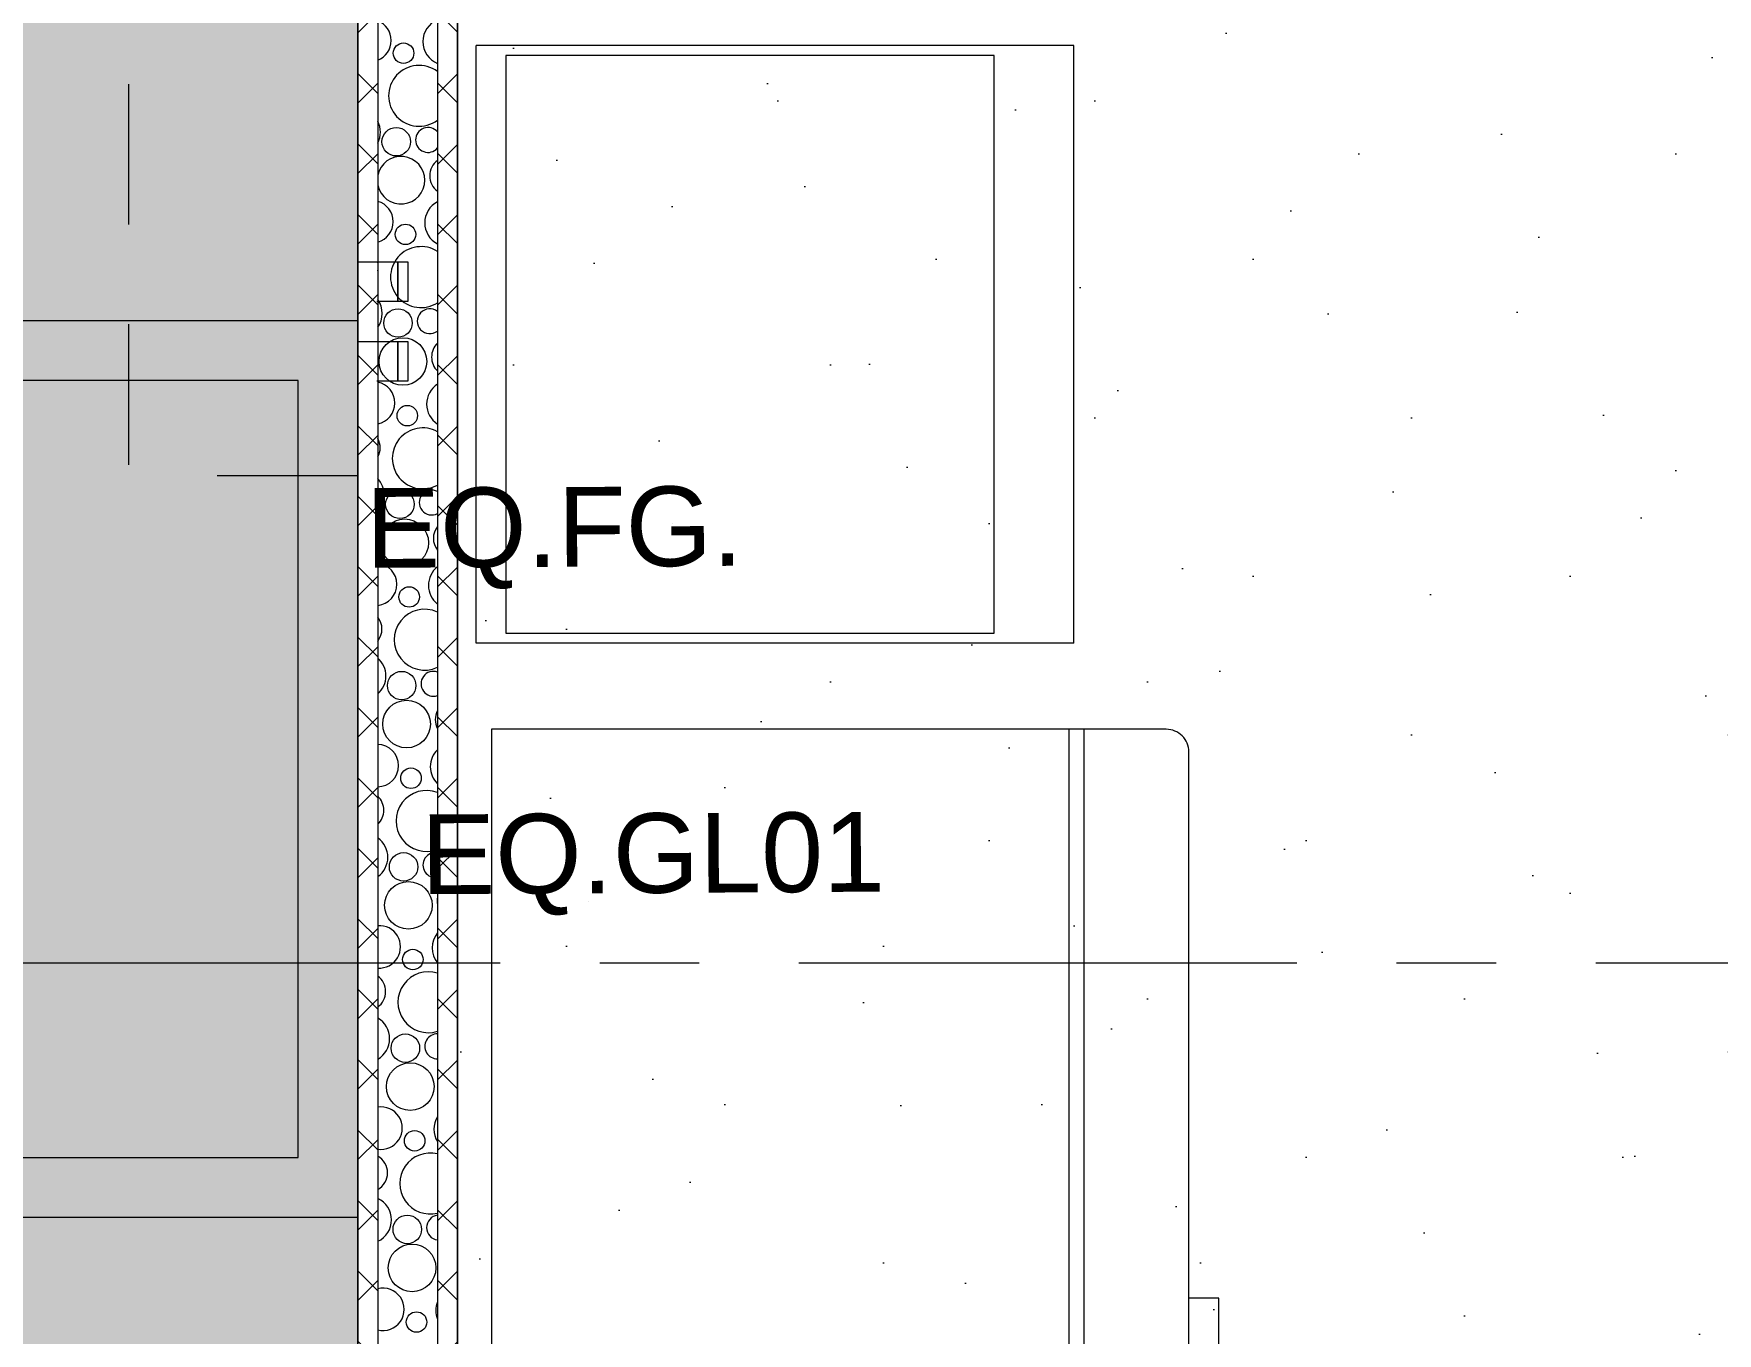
# Model space of a CAD drawing. Header units: metres. Extents: x -77 to 21.6, y -70.6 to -27.7.
# Drawn here: x -51.499 to -49.809, y -36.216 to -34.911 of the extents above; entities that cross this region are included whole.
import ezdxf

# ---------------------------------------------------------------- set-up
doc = ezdxf.new("R2010")
doc.units = ezdxf.units.M
doc.header["$MEASUREMENT"] = 0
doc.linetypes.add('Dot & Dashed', pattern=[0.6, 0.5, -0.05, 0, -0.05])
doc.linetypes.add('Hidden Line', pattern=[0.195611, 0.141111, -0.0545])
for name, color, linetype, lineweight in [('0_Caneta_No__99', 7, 'Continuous', 20), ('LAJES.EST_Caneta_No__241', 7, 'Continuous', 13), ('LAJES.EST_Caneta_No__96', 252, 'Continuous', 0), ('MOBILIÁRIO_Caneta_No__96', 252, 'Continuous', 0), ('NOTAS BANCADAS_Caneta_No__99', 7, 'Continuous', 20), ('PAREDE CONSTRUIR_Caneta_No__241', 7, 'Continuous', 13), ('PAREDE CONSTRUIR_Caneta_No__83', 84, 'Continuous', 0), ('PAREDE CONSTRUIR_Caneta_No__96', 252, 'Continuous', 0)]:
    doc.layers.add(name, color=color, linetype=linetype, lineweight=lineweight)
for name, color, linetype, lineweight, true_color in [('EQUIP - AR CONDICIONADO_Caneta_No__167', 7, 'Continuous', 13, 0x0035d5), ('EQUIPAMENTOS.ARQ_Caneta_No__13', 7, 'Continuous', 0, 0xaaaaaa), ('LAJES.EST_Caneta_No__18', 7, 'Continuous', 0, 0xdfdfdf), ('LAJES.EST_Caneta_No__254', 7, 'Continuous', 0, 0xd1c9ad), ('ZONA_Caneta_No__56', 7, 'Continuous', 0, 0xffe495)]:
    doc.layers.add(name, color=color, linetype=linetype, lineweight=lineweight, true_color=true_color)
for name, color, linetype in [('MOBILIÁRIO', 7, 'Continuous'), ('NOTAS BANCADAS', 7, 'Continuous'), ('PAREDE CONSTRUIR', 7, 'Continuous')]:
    doc.layers.add(name, color=color, linetype=linetype)
doc.styles.add('GENERATED_STYLE_1', font='arial.ttf')
pattern_1 = [(45, (0, 0.5), (-0.159099, 0.159099), [0, -0.15, 0, -0.225]), (110, (0.5, 0.5), (0.21143084, 0.07695453), [0, -0.11, 0, -0.19])]
pattern_2 = [(45, (0, 0), (-0.03535534, 0.03535534), []), (135, (0, 0), (0.03535534, 0.03535534), [])]

# ---------------------------------------------------------------- blocks, each defined once
blk = doc.blocks.new('*X138')
at = {"layer": 'PAREDE CONSTRUIR_Caneta_No__96', "color": 252, "linetype": 'Continuous', "lineweight": 0}
for centre, radius in [((-51.1281, -34.9311), 0.0103), ((-51.1355, -35.02), 0.0143), ((-51.1262, -35.113), 0.0103), ((-51.1337, -35.202), 0.0143), ((-51.1288, -35.2406), 0.0239), ((-51.1244, -35.295), 0.0103), ((-51.1318, -35.384), 0.0143), ((-51.127, -35.4226), 0.0239), ((-51.1225, -35.477), 0.0103), ((-51.13, -35.566), 0.0143), ((-51.1251, -35.6046), 0.0239), ((-51.1207, -35.659), 0.0103), ((-51.1281, -35.748), 0.0143), ((-51.1233, -35.7866), 0.0239), ((-51.1188, -35.841), 0.0103), ((-51.1263, -35.93), 0.0143), ((-51.1214, -35.9686), 0.0239), ((-51.117, -36.023), 0.0103), ((-51.1244, -36.112), 0.0143), ((-51.1196, -36.1506), 0.0239), ((-51.1151, -36.205), 0.0103)]:
    blk.add_circle(centre, radius, dxfattribs=at)
for centre, radius, start, end in [((-51.1618, -34.9183), 0.0213, 291.3518, 68.6482), ((-51.085, -34.9194), 0.0237, 112.3423, 247.6577), ((-51.1125, -34.9739), 0.0306, 52.942, 307.058), ((-51.175, -35.0104), 0.0237, 332.6377, 27.3623), ((-51.1036, -35.0182), 0.0125, 40.1746, 319.8254), ((-51.1307, -35.0586), 0.0239, 191.9243, 168.0757), ((-51.0827, -35.0542), 0.0192, 126.3072, 233.6928), ((-51.1599, -35.1003), 0.0213, 286.0789, 73.9211), ((-51.0832, -35.1014), 0.0237, 117.291, 242.709), ((-51.1727, -35.1452), 0.0192, 346.4587, 13.5413), ((-51.1106, -35.1559), 0.0306, 57.1765, 302.8235), ((-51.1732, -35.1924), 0.0237, 324.0713, 35.9287), ((-51.1018, -35.2002), 0.0125, 51.9599, 308.0401), ((-51.0808, -35.2362), 0.0192, 133.5335, 226.4665), ((-51.1581, -35.2823), 0.0213, 280.9428, 79.0572), ((-51.0813, -35.2834), 0.0237, 122.4715, 237.5285), ((-51.1088, -35.3379), 0.0306, 61.2176, 298.7824), ((-51.1708, -35.3272), 0.0192, 331.1086, 28.8914), ((-51.1713, -35.3744), 0.0237, 317.002, 42.998), ((-51.0999, -35.3822), 0.0125, 62.0731, 297.9269), ((-51.079, -35.4182), 0.0192, 141.7617, 218.2383), ((-51.1562, -35.4643), 0.0213, 275.8945, 84.1055), ((-51.0795, -35.4654), 0.0237, 127.9701, 232.0299), ((-51.1069, -35.5199), 0.0306, 65.1077, 294.8923), ((-51.169, -35.5092), 0.0192, 321.1574, 38.8426), ((-51.1695, -35.5564), 0.0237, 310.7687, 49.2313), ((-51.0981, -35.5642), 0.0125, 71.3083, 288.6917), ((-51.0771, -35.6002), 0.0192, 151.8978, 208.1022), ((-51.1544, -35.6463), 0.0213, 270.8918, 89.1082), ((-51.0776, -35.6474), 0.0237, 133.9174, 226.0826), ((-51.1671, -35.6912), 0.0192, 313.0163, 46.9837), ((-51.1051, -35.7019), 0.0306, 68.8786, 291.1214), ((-51.1676, -35.7384), 0.0237, 305.0742, 54.9258), ((-51.0962, -35.7462), 0.0125, 80.0606, 279.9394), ((-51.0753, -35.7822), 0.0192, 168.1737, 191.8263), ((-51.1525, -35.8283), 0.0213, 265.8959, 94.1041), ((-51.0758, -35.8294), 0.0237, 140.533, 219.467), ((-51.1653, -35.8732), 0.0192, 305.8413, 54.1587), ((-51.1032, -35.8839), 0.0306, 72.5559, 287.4441), ((-51.1658, -35.9204), 0.0237, 299.7533, 60.2467), ((-51.0943, -35.9282), 0.0125, 88.5824, 271.4176), ((-51.1507, -36.0103), 0.0213, 260.8685, 99.1315), ((-51.0739, -36.0114), 0.0237, 148.251, 211.749), ((-51.1014, -36.0659), 0.0306, 76.1603, 283.8397), ((-51.1634, -36.0552), 0.0192, 299.2668, 60.7332), ((-51.1639, -36.1024), 0.0237, 294.7018, 65.2982), ((-51.0925, -36.1102), 0.0125, 97.0728, 262.9272), ((-51.1488, -36.1923), 0.0213, 255.7689, 104.2311), ((-51.0721, -36.1934), 0.0237, 158.2379, 201.7621)]:
    blk.add_arc(centre, radius, start, end, dxfattribs=at)
blk = doc.blocks.new('Ar Condicionado Split 20_2')
at = {"layer": 'EQUIP - AR CONDICIONADO_Caneta_No__167', "color": 162, "linetype": 'Hidden Line', "lineweight": 13, "true_color": 0x0035d5, "flags": 128}
for points in [[(0, 0), (0.23, 0), (0.23, 0.815), (0, 0.815)], [(-0.04, 0.67), (-0.05, 0.67), (-0.05, 0.63), (-0.04, 0.63)], [(0, 0.63), (0, 0.67), (-0.04, 0.67), (-0.04, 0.63)], [(-0.04, 0.215), (-0.05, 0.215), (-0.05, 0.175), (-0.04, 0.175)], [(0, 0.175), (0, 0.215), (-0.04, 0.215), (-0.04, 0.175)], [(-0.04, 0.135), (-0.05, 0.135), (-0.05, 0.095), (-0.04, 0.095)], [(0, 0.095), (0, 0.135), (-0.04, 0.135), (-0.04, 0.095)]]:
    blk.add_lwpolyline(points, close=True, dxfattribs=at)
blk = doc.blocks.new('Refrigerator 26_2')
at = {"layer": 'EQUIPAMENTOS.ARQ_Caneta_No__13', "color": 253, "linetype": 'Continuous', "lineweight": 0, "true_color": 0xaaaaaa}
for p, q in [((0.7, 0.1204), (0, 0.1204)), ((0.7, 0.1054), (0, 0.1054)), ((0.0535, 0), (0.1288, 0))]:
    blk.add_line(p, q, dxfattribs=at)
at = {"layer": 'EQUIPAMENTOS.ARQ_Caneta_No__13', "color": 253, "linetype": 'Continuous', "lineweight": 0, "true_color": 0xaaaaaa, "flags": 128}
blk.add_lwpolyline([(0.6774, 0, 0.414214), (0.7, 0.0226), (0.7, 0.7), (0, 0.7), (0, 0.0226, 0.414214), (0.0226, 0), (0.0535, 0), (0.0535, -0.0301), (0.1288, -0.0301), (0.1288, 0)], format="xyb", close=True, dxfattribs=at)
blk = doc.blocks.new('Cooktop + Oven Built-in 26')
at = {"layer": 'EQUIPAMENTOS.ARQ_Caneta_No__13', "color": 253, "linetype": 'Continuous', "lineweight": 0, "true_color": 0xaaaaaa}
for p, q in [((0, 0.6), (0.6, 0.6)), ((0, 0), (0, 0.6)), ((0.6, 0), (0.6, 0.6)), ((0, 0), (0.6, 0))]:
    blk.add_line(p, q, dxfattribs=at)
at = {"layer": 'EQUIPAMENTOS.ARQ_Caneta_No__13', "color": 253, "linetype": 'Continuous', "lineweight": 0, "true_color": 0xaaaaaa, "flags": 128}
blk.add_lwpolyline([(0.01, 0.08), (0.59, 0.08), (0.59, 0.57), (0.01, 0.57)], close=True, dxfattribs=at)
blk = doc.blocks.new('Bed 01 26[99]_6', base_point=(-53.174, -35.1997))
at = {"layer": 'MOBILIÁRIO_Caneta_No__96', "color": 252, "linetype": 'Continuous', "lineweight": 20}
for p, q in [((-51.174, -35.1997), (-53.174, -35.1997)), ((-51.174, -36.0997), (-51.174, -35.1997)), ((-53.174, -36.0997), (-51.174, -36.0997))]:
    blk.add_line(p, q, dxfattribs=at)
at = {"layer": 'MOBILIÁRIO_Caneta_No__96', "color": 252, "linetype": 'Continuous', "lineweight": 20, "flags": 128}
blk.add_lwpolyline([(-51.614, -35.8897), (-51.654, -35.9297), (-51.654, -36.0397), (-51.234, -36.0397), (-51.234, -35.2597), (-51.614, -35.2597)], close=True, dxfattribs=at)
blk = doc.blocks.new('Label_152_6', base_point=(-51.0553, -35.3429))
at = {"layer": 'NOTAS BANCADAS_Caneta_No__99', "color": 7, "lineweight": 20, "insert": (-50.8642, -35.3661), "char_height": 0.08, "attachment_point": 2, "rotation": 0.323, "style": 'GENERATED_STYLE_1'}
blk.add_mtext('\\A1;{\\pqc;\\pt0,99;\\fArial|b0|i0|c0|p0;\\W1.000000;EQ.FG.\\fArial|b0|i0|c0|p0;\\W1.000000;\\A1{\\H.66x;\\S^  ;}\\fArial|b0|i0|c0|p0;\\W1.000000;\\fArial|b0|i0|c0|p0;\\W1.000000;\\A1{\\H.66x;\\S^  ;}\\fArial|b0|i0|c0|p0;\\W1.000000;\\fArial|b0|i0|c0|p0;\\W1.000000;\\fArial|b0|i0|c0|p0;\\W1.000000;\\fArial|b0|i0|c0|p0;\\W1.000000;\\fArial|b0|i0|c0|p0;\\W1.000000;\\fArial|b0|i0|c0|p0;\\W1.000000;\\fArial|b0|i0|c0|p0;\\W1.000000;\\A1{\\H.66x;\\S^  ;}\\fArial|b0|i0|c0|p0;\\W1.000000;\\fArial|b0|i0|c0|p0;\\W1.000000;\\A1{\\H.66x;\\S^  ;}\\fArial|b0|i0|c0|p0;\\W1.000000;\\fArial|b0|i0|c0|p0;\\W1.000000;\\fArial|b0|i0|c0|p0;\\W1.000000;\\fArial|b0|i0|c0|p0;\\W1.000000;\\fArial|b0|i0|c0|p0;\\W1.000000;\\fArial|b0|i0|c0|p0;\\W1.000000;\\fArial|b0|i0|c0|p0;\\W1.000000;\\A1{\\H.66x;\\S^  ;}\\fArial|b0|i0|c0|p0;\\W1.000000;\\fArial|b0|i0|c0|p0;\\W1.000000;\\A1{\\H.66x;\\S^  ;}\\fArial|b0|i0|c0|p0;\\W1.000000;\\fArial|b0|i0|c0|p0;\\W1.000000;\\fArial|b0|i0|c0|p0;\\W1.000000;\\fArial|b0|i0|c0|p0;\\W1.000000;\\fArial|b0|i0|c0|p0;\\W1.000000;\\fArial|b0|i0|c0|p0;\\W1.000000;\\fArial|b0|i0|c0|p0;\\W1.000000;\\A1{\\H.66x;\\S^  ;}\\fArial|b0|i0|c0|p0;\\W1.000000;\\fArial|b0|i0|c0|p0;\\W1.000000;\\A1{\\H.66x;\\S^  ;}\\fArial|b0|i0|c0|p0;\\W1.000000;\\fArial|b0|i0|c0|p0;\\W1.000000;\\fArial|b0|i0|c0|p0;\\W1.000000;\\fArial|b0|i0|c0|p0;\\W1.000000;\\fArial|b0|i0|c0|p0;\\W1.000000;\\fArial|b0|i0|c0|p0;\\W1.000000;\\fArial|b0|i0|c0|p0;\\W1.000000;\\A1{\\H.66x;\\S^  ;}\\fArial|b0|i0|c0|p0;\\W1.000000;\\fArial|b0|i0|c0|p0;\\W1.000000;\\A1{\\H.66x;\\S^  ;}\\fArial|b0|i0|c0|p0;\\W1.000000;\\fArial|b0|i0|c0|p0;\\W1.000000;\\fArial|b0|i0|c0|p0;\\W1.000000;\\fArial|b0|i0|c0|p0;\\W1.000000;\\fArial|b0|i0|c0|p0;\\W1.000000;\\fArial|b0|i0|c0|p0;\\W1.000000;\\fArial|b0|i0|c0|p0;\\W1.000000;\\A1{\\H.66x;\\S^  ;}\\fArial|b0|i0|c0|p0;\\W1.000000;}', dxfattribs=at)
blk = doc.blocks.new('Label_176_6', base_point=(-50.9991, -35.6705))
at = {"layer": 'NOTAS BANCADAS_Caneta_No__99', "color": 7, "lineweight": 20, "insert": (-50.7653, -35.6935), "char_height": 0.08, "attachment_point": 2, "rotation": 0.323, "style": 'GENERATED_STYLE_1'}
blk.add_mtext('\\A1;{\\pqc;\\pt0,99;\\fArial|b0|i0|c0|p0;\\W1.000000;EQ.GL01\\fArial|b0|i0|c0|p0;\\W1.000000;\\A1{\\H.66x;\\S^  ;}\\fArial|b0|i0|c0|p0;\\W1.000000;\\fArial|b0|i0|c0|p0;\\W1.000000;\\A1{\\H.66x;\\S^  ;}\\fArial|b0|i0|c0|p0;\\W1.000000;\\fArial|b0|i0|c0|p0;\\W1.000000;\\fArial|b0|i0|c0|p0;\\W1.000000;\\fArial|b0|i0|c0|p0;\\W1.000000;\\fArial|b0|i0|c0|p0;\\W1.000000;\\fArial|b0|i0|c0|p0;\\W1.000000;\\fArial|b0|i0|c0|p0;\\W1.000000;\\A1{\\H.66x;\\S^  ;}\\fArial|b0|i0|c0|p0;\\W1.000000;\\fArial|b0|i0|c0|p0;\\W1.000000;\\A1{\\H.66x;\\S^  ;}\\fArial|b0|i0|c0|p0;\\W1.000000;\\fArial|b0|i0|c0|p0;\\W1.000000;\\fArial|b0|i0|c0|p0;\\W1.000000;\\fArial|b0|i0|c0|p0;\\W1.000000;\\fArial|b0|i0|c0|p0;\\W1.000000;\\fArial|b0|i0|c0|p0;\\W1.000000;\\fArial|b0|i0|c0|p0;\\W1.000000;\\A1{\\H.66x;\\S^  ;}\\fArial|b0|i0|c0|p0;\\W1.000000;\\fArial|b0|i0|c0|p0;\\W1.000000;\\A1{\\H.66x;\\S^  ;}\\fArial|b0|i0|c0|p0;\\W1.000000;\\fArial|b0|i0|c0|p0;\\W1.000000;\\fArial|b0|i0|c0|p0;\\W1.000000;\\fArial|b0|i0|c0|p0;\\W1.000000;\\fArial|b0|i0|c0|p0;\\W1.000000;\\fArial|b0|i0|c0|p0;\\W1.000000;\\fArial|b0|i0|c0|p0;\\W1.000000;\\A1{\\H.66x;\\S^  ;}\\fArial|b0|i0|c0|p0;\\W1.000000;\\fArial|b0|i0|c0|p0;\\W1.000000;\\A1{\\H.66x;\\S^  ;}\\fArial|b0|i0|c0|p0;\\W1.000000;\\fArial|b0|i0|c0|p0;\\W1.000000;\\fArial|b0|i0|c0|p0;\\W1.000000;\\fArial|b0|i0|c0|p0;\\W1.000000;\\fArial|b0|i0|c0|p0;\\W1.000000;\\fArial|b0|i0|c0|p0;\\W1.000000;\\fArial|b0|i0|c0|p0;\\W1.000000;\\A1{\\H.66x;\\S^  ;}\\fArial|b0|i0|c0|p0;\\W1.000000;\\fArial|b0|i0|c0|p0;\\W1.000000;\\A1{\\H.66x;\\S^  ;}\\fArial|b0|i0|c0|p0;\\W1.000000;\\fArial|b0|i0|c0|p0;\\W1.000000;\\fArial|b0|i0|c0|p0;\\W1.000000;\\fArial|b0|i0|c0|p0;\\W1.000000;\\fArial|b0|i0|c0|p0;\\W1.000000;\\fArial|b0|i0|c0|p0;\\W1.000000;\\fArial|b0|i0|c0|p0;\\W1.000000;\\A1{\\H.66x;\\S^  ;}\\fArial|b0|i0|c0|p0;\\W1.000000;}', dxfattribs=at)

msp = doc.modelspace()

# ---------------------------------------------------------------- hatches: boundary and pattern name
at = {"layer": 'LAJES.EST_Caneta_No__18', "linetype": 'Continuous', "lineweight": 0, "true_color": 0xdfdfdf}
h = msp.add_hatch(dxfattribs=at)
h.set_pattern_fill('Piso_Externo__0006', color=254, style=0, pattern_type=2)
h.set_pattern_definition([(45, (0, 0.6), (-0.1909188, 0.1909188), [0, -0.18, 0, -0.27]), (110, (0.6, 0.6), (0.253717, 0.09234544), [0, -0.132, 0, -0.228])])
h.paths.add_polyline_path([(-76.514, -65.1016), (-73.814, -65.1016, -0.414214), (-75.814, -67.1016), (-66.814, -67.1016, -0.414214), (-68.814, -65.1016), (-68.814, -62.301), (-68.814, -45.4002, -0.414214), (-66.514, -43.1002), (-65.914, -43.1002), (-65.914, -42.3002), (-66.514, -42.3002), (-66.514, -38.2041), (-65.114, -38.2041), (-65.114, -36.7038), (-66.514, -36.7038), (-66.514, -32.5997), (-65.114, -32.5997), (-56.714, -32.5997), (-53.814, -32.5997), (-44.014, -32.5997), (-44.014, -42.3002), (-53.814, -42.3002), (-53.814, -47.1002), (-44.014, -47.1002), (-44.014, -50.8516), (-45.6136, -50.8516), (-45.6136, -52.3506), (-44.014, -52.3506), (-44.014, -60.3006), (-48.9163, -60.3006), (-48.9163, -61.1006), (-44.3609, -61.1006), (-44.3609, -67.1016), (-44.014, -67.1016), (-41.514, -67.1016), (-41.514, -28.1016), (-41.714, -28.1016), (-41.714, -60.3006), (-43.014, -60.3006), (-43.014, -30.0016), (-66.514, -30.0016), (-66.514, -28.1016), (-76.514, -28.1016)])
h.paths.add_polyline_path([(-73.814, -45.1016), (-76.314, -45.1016), (-76.314, -43.0892), (-75.7984, -43.0908, -0.414214), (-73.8139, -45.0876)], flags=0)
h.paths.add_polyline_path([(-73.814, -45.5846, -0.009328), (-73.814, -45.6604)], flags=0)
h.paths.add_polyline_path([(-52.814, -46.3002), (-52.814, -43.1002), (-44.014, -43.1002), (-44.014, -46.3002)], flags=0)
h.paths.add_polyline_path([(-67.714, -34.1), (-76.314, -34.1), (-76.314, -32.5997), (-67.714, -32.5997)], flags=0)
at = {"layer": 'LAJES.EST_Caneta_No__254', "linetype": 'Continuous', "lineweight": 0, "true_color": 0xd1c9ad}
h = msp.add_hatch(dxfattribs=at)
h.set_pattern_fill('Haie_OD_0006', color=9, style=0, pattern_type=2)
h.set_pattern_definition(pattern_1)
h.paths.add_polyline_path([(-65.114, -47.1002), (-66.514, -47.1002), (-66.514, -60.3006), (-56.514, -60.3006), (-44.014, -60.3006), (-44.014, -56.6006), (-50.5957, -56.6006), (-50.5957, -54.2479), (-52.6157, -54.2479), (-52.6157, -52.5506), (-50.5957, -52.5506), (-45.6136, -52.5506), (-45.6136, -50.8516), (-44.014, -50.8516), (-44.014, -47.1002), (-53.814, -47.1002), (-53.814, -42.3002), (-44.014, -42.3002), (-44.014, -37.1002), (-51.174, -37.1002), (-51.174, -32.5997), (-53.814, -32.5997), (-56.714, -32.5997), (-58.7637, -32.5997), (-58.7637, -34.9038), (-63.464, -34.9038), (-63.464, -36.5038), (-65.114, -36.5038), (-65.114, -38.4037), (-63.464, -38.4037), (-63.464, -42.1002), (-65.114, -42.1002), (-65.114, -42.3002)])
h.paths.add_polyline_path([(-60.5596, -42.1002), (-60.5596, -38.4037), (-58.8637, -38.4037), (-58.8637, -42.1002)], flags=0)
h.paths.add_polyline_path([(-59.064, -48.7001), (-59.064, -47.3002), (-56.714, -47.3002), (-56.714, -48.7001)], flags=0)
at = {"layer": 'LAJES.EST_Caneta_No__96', "linetype": 'Continuous', "lineweight": 0}
h = msp.add_hatch(dxfattribs=at)
h.set_pattern_fill('Haie_OD_0006', color=252, style=0, pattern_type=2)
h.set_pattern_definition(pattern_1)
h.paths.add_polyline_path([(-51.074, -37.1002), (-44.014, -37.1002), (-44.014, -32.5997), (-51.074, -32.5997)])
at = {"layer": 'PAREDE CONSTRUIR_Caneta_No__83', "linetype": 'Continuous', "lineweight": 0}
h = msp.add_hatch(dxfattribs=at)
h.set_pattern_fill('Placomur_0006', color=84, style=0, pattern_type=2)
h.set_pattern_definition(pattern_2)
h.paths.add_polyline_path([(-51.174, -32.7997), (-51.174, -37.1002), (-51.154, -37.1002), (-51.154, -32.7997)])
h = msp.add_hatch(dxfattribs=at)
h.set_pattern_fill('Placomur_0006', color=84, style=0, pattern_type=2)
h.set_pattern_definition(pattern_2)
h.paths.add_polyline_path([(-51.094, -32.7997), (-51.094, -37.1002), (-51.074, -37.1002), (-51.074, -32.7997)])

# ---------------------------------------------------------------- linework, layer by layer
at = {"layer": '0_Caneta_No__99', "color": 7, "linetype": 'Dot & Dashed', "lineweight": 20}
msp.add_line((-41.4312, -35.8446), (-76.7059, -35.8446), dxfattribs=at)
at = {"layer": 'LAJES.EST_Caneta_No__241', "color": 7, "linetype": 'Continuous', "lineweight": 13, "flags": 128}
for points in [[(-51.174, -37.1002), (-51.174, -32.5997), (-53.814, -32.5997), (-56.714, -32.5997), (-58.7637, -32.5997), (-58.7637, -34.9038), (-58.8637, -34.9038)], [(-51.174, -37.1002), (-51.174, -32.5997), (-53.814, -32.5997), (-56.714, -32.5997), (-58.7637, -32.5997), (-58.7637, -34.9038), (-58.8637, -34.9038)], [(-51.174, -37.1002), (-51.174, -32.5997), (-53.814, -32.5997), (-56.714, -32.5997), (-58.7637, -32.5997), (-58.7637, -34.9038), (-58.8637, -34.9038)], [(-44.014, -37.1002), (-44.014, -32.5997), (-51.074, -32.5997), (-51.074, -37.1002)]]:
    msp.add_lwpolyline(points, dxfattribs=at)
at = {"layer": 'PAREDE CONSTRUIR_Caneta_No__241', "color": 7, "linetype": 'Continuous', "lineweight": 13}
for p, q in [((-51.154, -32.7997), (-51.154, -37.1002)), ((-51.094, -32.7997), (-51.094, -37.1002))]:
    msp.add_line(p, q, dxfattribs=at)
at = {"layer": 'PAREDE CONSTRUIR_Caneta_No__241', "color": 7, "linetype": 'Continuous', "lineweight": 13, "flags": 128}
for points in [[(-51.174, -32.7997), (-51.174, -37.1002)], [(-51.074, -37.1002), (-51.074, -32.7997)]]:
    msp.add_lwpolyline(points, dxfattribs=at)
at = {"layer": 'ZONA_Caneta_No__56', "color": 41, "linetype": 'Continuous', "lineweight": 0, "true_color": 0xffe495, "flags": 128}
for points in [[(-56.574, -36.5038), (-54.374, -36.5038), (-53.814, -36.5038), (-53.814, -37.1002), (-51.174, -37.1002), (-51.174, -36.5038), (-51.174, -32.7997), (-54.374, -32.7997), (-54.374, -34.9997), (-56.574, -34.9997)], [(-45.694, -32.8037), (-51.074, -32.8037), (-51.074, -37.1002), (-45.694, -37.1002)]]:
    msp.add_lwpolyline(points, close=True, dxfattribs=at)

# ---------------------------------------------------------------- block references
at = {"layer": 'EQUIP - AR CONDICIONADO_Caneta_No__167', "color": 162, "linetype": 'Hidden Line', "lineweight": 13, "true_color": 0x0035d5, "xscale": -1, "rotation": 2.322733273035455e-05}
msp.add_blockref('Ar Condicionado Split 20_2', (-51.174, -35.3554), dxfattribs=at)
at = {"layer": 'EQUIPAMENTOS.ARQ_Caneta_No__13', "color": 253, "linetype": 'Continuous', "lineweight": 0, "true_color": 0xaaaaaa, "rotation": 90}
for name, p in [('Cooktop + Oven Built-in 26', (-50.4553, -35.5233)), ('Refrigerator 26_2', (-50.3398, -36.3099))]:
    msp.add_blockref(name, p, dxfattribs=at)
at = {"layer": 'MOBILIÁRIO', "color": 252, "linetype": 'Continuous', "lineweight": 0}
msp.add_blockref('Bed 01 26[99]_6', (-53.174, -35.1997), dxfattribs=at)
at = {"layer": 'NOTAS BANCADAS', "color": 251, "linetype": 'Continuous', "lineweight": 5, "true_color": 0x6b6b6b}
for name, p in [('Label_152_6', (-51.0553, -35.3429)), ('Label_176_6', (-50.9991, -35.6705))]:
    msp.add_blockref(name, p, dxfattribs=at)
at = {"layer": 'PAREDE CONSTRUIR', "color": 7, "lineweight": 13}
msp.add_blockref('*X138', (0, 0), dxfattribs=at)

doc.saveas('drawing.dxf')
